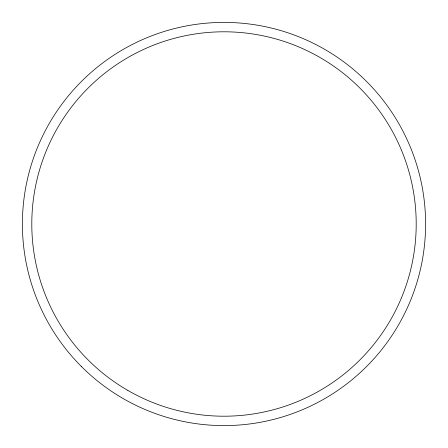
<?xml version="1.0" encoding="UTF-8"?>
<svg xmlns="http://www.w3.org/2000/svg" width="448" height="448" viewBox="0 0 448 448"><rect width="100%" height="100%" fill="white"/><g stroke="black" fill="none" stroke-linecap="round" stroke-linejoin="round"><path stroke-width="0.67" d="M81.446 366.554A201.6 201.6 0 0 0 418.729 276.175A201.6 201.6 0 0 0 171.825 29.271A201.6 201.6 0 0 0 81.446 366.554M127.898 390.454A192.203 192.203 0 0 0 416.203 224A192.203 192.203 0 0 0 127.898 57.546A192.203 192.203 0 0 0 127.898 390.454"/></g></svg>
